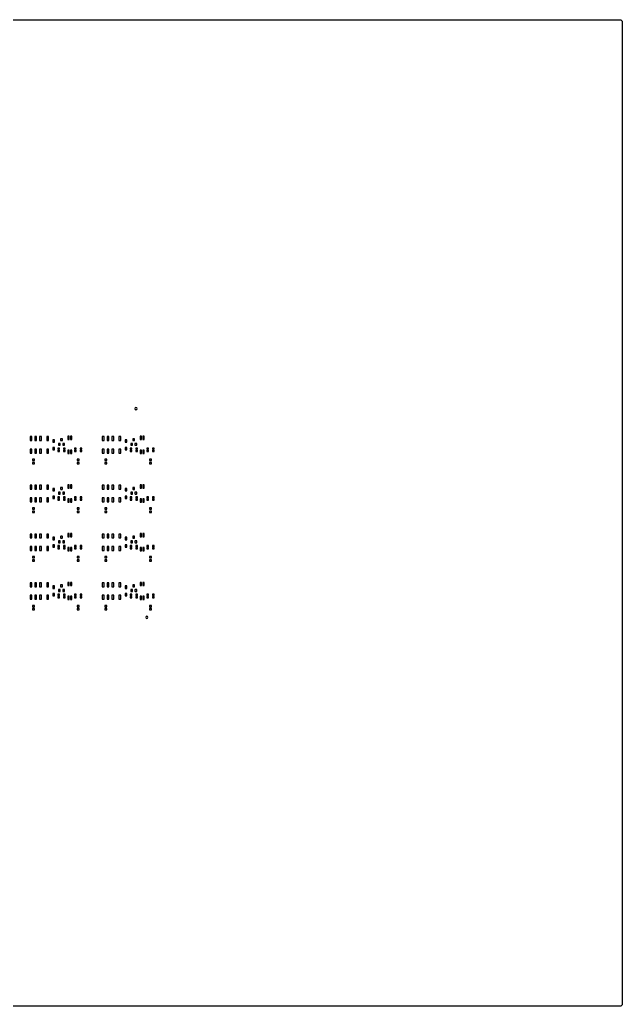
# Model space of a CAD drawing. Extents: x -275 to 275, y -225 to 225.
# Drawn here: x 0 to 275, y -225 to 225 of the extents above; entities that cross this region are included whole.
import ezdxf

# ---------------------------------------------------------------- set-up
doc = ezdxf.new("R2010")
doc.units = 0
doc.header["$MEASUREMENT"] = 0
doc.layers.get('0').update_dxf_attribs({"linetype": 'CONTINUOUS'})

msp = doc.modelspace()

# ---------------------------------------------------------------- linework, layer by layer
for points in [[(-275.000039, 224, -0.414214), (-274.000039, 225), (-274.000039, 225), (273.999961, 225), (273.999961, 225, -0.414214), (274.999941, 224), (274.999941, 224), (274.999941, -224), (274.999941, -224, -0.414214), (273.999961, -225), (273.999961, -225), (-274.000039, -225), (-274.000039, -225, -0.414214), (-275.000039, -224), (-275.000039, -224), (-275.000039, 224)], [(53.525, 47.6, 1), (52.475, 47.6), (52.475, 47.6, 1), (53.525, 47.6)], [(18.499, 31.675, 0.414214), (18.399, 31.775002), (18.399, 31.775002), (17.798999, 31.775002), (17.798999, 31.775002, 0.414224), (17.698999, 31.675), (17.698999, 31.675), (17.698999, 30.975), (17.698999, 30.975, 0.41421), (17.798999, 30.875), (17.798999, 30.875), (18.399, 30.875), (18.399, 30.875, 0.414199), (18.499, 30.975), (18.499, 30.975), (18.499, 31.675)], [(19.448999, 33.795, 0.414214), (19.348999, 33.895), (19.348999, 33.895), (18.749, 33.895), (18.749, 33.895, 0.414214), (18.649, 33.795), (18.649, 33.795), (18.649, 33.094998), (18.649, 33.094998, 0.414214), (18.749, 32.995), (18.749, 32.995), (19.348999, 32.995), (19.348999, 32.995, 0.414214), (19.448999, 33.094998), (19.448999, 33.094998), (19.448999, 33.795)], [(20.399, 31.675, 0.414228), (20.299, 31.775002), (20.299, 31.775002), (19.699, 31.775002), (19.699, 31.775002, 0.414217), (19.599, 31.675), (19.599, 31.675), (19.599, 30.975), (19.599, 30.975, 0.414203), (19.699, 30.875), (19.699, 30.875), (20.299, 30.875), (20.299, 30.875, 0.414214), (20.399, 30.975), (20.399, 30.975), (20.399, 31.675)], [(51.499004, 31.675, 0.414235), (51.398999, 31.775002), (51.398999, 31.775002), (50.798999, 31.775002), (50.798999, 31.775002, 0.414206), (50.698999, 31.675), (50.698999, 31.675), (50.698999, 30.975), (50.698999, 30.975, 0.414192), (50.798999, 30.875), (50.798999, 30.875), (51.398999, 30.875), (51.398999, 30.875, 0.414221), (51.499004, 30.975), (51.499004, 30.975), (51.499004, 31.675)], [(52.448999, 33.795, 0.414228), (52.348999, 33.895), (52.348999, 33.895), (51.748999, 33.895), (51.748999, 33.895, 0.414199), (51.648999, 33.795), (51.648999, 33.795), (51.648999, 33.094998), (51.648999, 33.094998, 0.414199), (51.748999, 32.995), (51.748999, 32.995), (52.348999, 32.995), (52.348999, 32.995, 0.414228), (52.448999, 33.094998), (52.448999, 33.094998), (52.448999, 33.795)], [(53.398999, 31.675, 0.414206), (53.298999, 31.775002), (53.298999, 31.775002), (52.698999, 31.775002), (52.698999, 31.775002, 0.414235), (52.599004, 31.675), (52.599004, 31.675), (52.599004, 30.975), (52.599004, 30.975, 0.414221), (52.698999, 30.875), (52.698999, 30.875), (53.298999, 30.875), (53.298999, 30.875, 0.414192), (53.398999, 30.975), (53.398999, 30.975), (53.398999, 31.675)], [(18.499, 9.45, 0.414203), (18.399, 9.549999), (18.399, 9.549999), (17.798999, 9.549999), (17.798999, 9.549999, 0.414214), (17.698999, 9.45), (17.698999, 9.45), (17.698999, 8.75), (17.698999, 8.75, 0.414219), (17.798999, 8.65), (17.798999, 8.65), (18.399, 8.65), (18.399, 8.65, 0.414208), (18.499, 8.75), (18.499, 8.75), (18.499, 9.45)], [(19.448999, 11.57, 0.41421), (19.348999, 11.67), (19.348999, 11.67), (18.749, 11.67), (18.749, 11.67, 0.41421), (18.649, 11.57), (18.649, 11.57), (18.649, 10.87), (18.649, 10.87, 0.414214), (18.749, 10.77), (18.749, 10.77), (19.348999, 10.77), (19.348999, 10.77, 0.414214), (19.448999, 10.87), (19.448999, 10.87), (19.448999, 11.57)], [(20.399, 9.45, 0.414217), (20.299, 9.549999), (20.299, 9.549999), (19.699, 9.549999), (19.699, 9.549999, 0.414206), (19.599, 9.45), (19.599, 9.45), (19.599, 8.75), (19.599, 8.75, 0.414212), (19.699, 8.65), (19.699, 8.65), (20.299, 8.65), (20.299, 8.65, 0.414223), (20.399, 8.75), (20.399, 8.75), (20.399, 9.45)], [(51.499004, 9.45, 0.414224), (51.398999, 9.549999), (51.398999, 9.549999), (50.798999, 9.549999), (50.798999, 9.549999, 0.414196), (50.698999, 9.45), (50.698999, 9.45), (50.698999, 8.75), (50.698999, 8.75, 0.414201), (50.798999, 8.65), (50.798999, 8.65), (51.398999, 8.65), (51.398999, 8.65, 0.41423), (51.499004, 8.75), (51.499004, 8.75), (51.499004, 9.45)], [(52.448999, 11.57, 0.414224), (52.348999, 11.67), (52.348999, 11.67), (51.748999, 11.67), (51.748999, 11.67, 0.414196), (51.648999, 11.57), (51.648999, 11.57), (51.648999, 10.87), (51.648999, 10.87, 0.414199), (51.748999, 10.77), (51.748999, 10.77), (52.348999, 10.77), (52.348999, 10.77, 0.414228), (52.448999, 10.87), (52.448999, 10.87), (52.448999, 11.57)], [(53.398999, 9.45, 0.414196), (53.298999, 9.549999), (53.298999, 9.549999), (52.698999, 9.549999), (52.698999, 9.549999, 0.414224), (52.599004, 9.45), (52.599004, 9.45), (52.599004, 8.75), (52.599004, 8.75, 0.41423), (52.698999, 8.65), (52.698999, 8.65), (53.298999, 8.65), (53.298999, 8.65, 0.414201), (53.398999, 8.75), (53.398999, 8.75), (53.398999, 9.45)], [(18.499, -12.775, 0.414203), (18.399, -12.675), (18.399, -12.675), (17.798999, -12.675), (17.798999, -12.675, 0.414214), (17.698999, -12.775), (17.698999, -12.775), (17.698999, -13.475), (17.698999, -13.475, 0.414221), (17.798999, -13.575), (17.798999, -13.575), (18.399, -13.575), (18.399, -13.575, 0.41421), (18.499, -13.475), (18.499, -13.475), (18.499, -12.775)], [(19.448999, -10.655, 0.41421), (19.348999, -10.555), (19.348999, -10.555), (18.749, -10.555), (18.749, -10.555, 0.41421), (18.649, -10.655), (18.649, -10.655), (18.649, -11.355), (18.649, -11.355, 0.414214), (18.749, -11.455), (18.749, -11.455), (19.348999, -11.455), (19.348999, -11.455, 0.414214), (19.448999, -11.355), (19.448999, -11.355), (19.448999, -10.655)], [(20.399, -12.775, 0.414217), (20.299, -12.675), (20.299, -12.675), (19.699, -12.675), (19.699, -12.675, 0.414206), (19.599, -12.775), (19.599, -12.775), (19.599, -13.475), (19.599, -13.475, 0.414214), (19.699, -13.575), (19.699, -13.575), (20.299, -13.575), (20.299, -13.575, 0.414224), (20.399, -13.475), (20.399, -13.475), (20.399, -12.775)], [(51.499004, -12.775, 0.414224), (51.398999, -12.675), (51.398999, -12.675), (50.798999, -12.675), (50.798999, -12.675, 0.414196), (50.698999, -12.775), (50.698999, -12.775), (50.698999, -13.475), (50.698999, -13.475, 0.414203), (50.798999, -13.575), (50.798999, -13.575), (51.398999, -13.575), (51.398999, -13.575, 0.414231), (51.499004, -13.475), (51.499004, -13.475), (51.499004, -12.775)], [(52.448999, -10.655, 0.414224), (52.348999, -10.555), (52.348999, -10.555), (51.748999, -10.555), (51.748999, -10.555, 0.414196), (51.648999, -10.655), (51.648999, -10.655), (51.648999, -11.355), (51.648999, -11.355, 0.414199), (51.748999, -11.455), (51.748999, -11.455), (52.348999, -11.455), (52.348999, -11.455, 0.414228), (52.448999, -11.355), (52.448999, -11.355), (52.448999, -10.655)], [(53.398999, -12.775, 0.414196), (53.298999, -12.675), (53.298999, -12.675), (52.698999, -12.675), (52.698999, -12.675, 0.414224), (52.599004, -12.775), (52.599004, -12.775), (52.599004, -13.475), (52.599004, -13.475, 0.414231), (52.698999, -13.575), (52.698999, -13.575), (53.298999, -13.575), (53.298999, -13.575, 0.414203), (53.398999, -13.475), (53.398999, -13.475), (53.398999, -12.775)], [(18.499, -35, 0.414206), (18.399, -34.899998), (18.399, -34.899998), (17.798999, -34.899998), (17.798999, -34.899998, 0.414217), (17.698999, -35), (17.698999, -35), (17.698999, -35.7), (17.698999, -35.7, 0.414217), (17.798999, -35.8), (17.798999, -35.8), (18.399, -35.8), (18.399, -35.8, 0.414206), (18.499, -35.7), (18.499, -35.7), (18.499, -35)], [(19.448999, -32.88, 0.414214), (19.348999, -32.78), (19.348999, -32.78), (18.749, -32.78), (18.749, -32.78, 0.414214), (18.649, -32.88), (18.649, -32.88), (18.649, -33.580002), (18.649, -33.580002, 0.414214), (18.749, -33.68), (18.749, -33.68), (19.348999, -33.68), (19.348999, -33.68, 0.414214), (19.448999, -33.580002), (19.448999, -33.580002), (19.448999, -32.88)], [(20.399, -35, 0.414221), (20.299, -34.899998), (20.299, -34.899998), (19.699, -34.899998), (19.699, -34.899998, 0.41421), (19.599, -35), (19.599, -35), (19.599, -35.7), (19.599, -35.7, 0.41421), (19.699, -35.8), (19.699, -35.8), (20.299, -35.8), (20.299, -35.8, 0.414221), (20.399, -35.7), (20.399, -35.7), (20.399, -35)], [(51.499004, -35, 0.414228), (51.398999, -34.899998), (51.398999, -34.899998), (50.798999, -34.899998), (50.798999, -34.899998, 0.414199), (50.698999, -35), (50.698999, -35), (50.698999, -35.7), (50.698999, -35.7, 0.414199), (50.798999, -35.8), (50.798999, -35.8), (51.398999, -35.8), (51.398999, -35.8, 0.414228), (51.499004, -35.7), (51.499004, -35.7), (51.499004, -35)], [(52.448999, -32.88, 0.414228), (52.348999, -32.78), (52.348999, -32.78), (51.748999, -32.78), (51.748999, -32.78, 0.414199), (51.648999, -32.88), (51.648999, -32.88), (51.648999, -33.580002), (51.648999, -33.580002, 0.414199), (51.748999, -33.68), (51.748999, -33.68), (52.348999, -33.68), (52.348999, -33.68, 0.414228), (52.448999, -33.580002), (52.448999, -33.580002), (52.448999, -32.88)], [(53.398999, -35, 0.414199), (53.298999, -34.899998), (53.298999, -34.899998), (52.698999, -34.899998), (52.698999, -34.899998, 0.414228), (52.599004, -35), (52.599004, -35), (52.599004, -35.7), (52.599004, -35.7, 0.414228), (52.698999, -35.8), (52.698999, -35.8), (53.298999, -35.8), (53.298999, -35.8, 0.414199), (53.398999, -35.7), (53.398999, -35.7), (53.398999, -35)], [(58.525, -47.6, 1), (57.475, -47.6), (57.475, -47.6, 1), (58.525, -47.6)]]:
    msp.add_lwpolyline(points, format="xyb")
for points in [[(5.489, 34.865), (4.689, 34.865), (4.689, 34.865), (4.689, 33.064998), (4.689, 33.064998), (5.489, 33.064998), (5.489, 33.064998), (5.489, 34.865)], [(7.689, 34.865), (6.889, 34.865), (6.889, 34.865), (6.889, 33.064998), (6.889, 33.064998), (7.689, 33.064998), (7.689, 33.064998), (7.689, 34.865)], [(9.889, 34.865), (9.089, 34.865), (9.089, 34.865), (9.089, 33.064998), (9.089, 33.064998), (9.889, 33.064998), (9.889, 33.064998), (9.889, 34.865)], [(13.089, 34.865), (12.289, 34.865), (12.289, 34.865), (12.289, 33.064998), (12.289, 33.064998), (13.089, 33.064998), (13.089, 33.064998), (13.089, 34.865)], [(15.872, 33.401001), (15.146, 33.401001), (15.146, 33.401001), (15.146, 32.278999), (15.146, 32.278999), (15.872, 32.278999), (15.872, 32.278999), (15.872, 33.401001)], [(22.523999, 35.039998), (21.923999, 35.039998), (21.923999, 35.039998), (21.923999, 33.54), (21.923999, 33.54), (22.523999, 33.54), (22.523999, 33.54), (22.523999, 35.039998)], [(23.793999, 35.039998), (23.193999, 35.039998), (23.193999, 35.039998), (23.193999, 33.54), (23.193999, 33.54), (23.793999, 33.54), (23.793999, 33.54), (23.793999, 35.039998)], [(38.488999, 34.865), (37.689001, 34.865), (37.689001, 34.865), (37.689001, 33.064998), (37.689001, 33.064998), (38.488999, 33.064998), (38.488999, 33.064998), (38.488999, 34.865)], [(40.688999, 34.865), (39.889001, 34.865), (39.889001, 34.865), (39.889001, 33.064998), (39.889001, 33.064998), (40.688999, 33.064998), (40.688999, 33.064998), (40.688999, 34.865)], [(42.888999, 34.865), (42.088999, 34.865), (42.088999, 34.865), (42.088999, 33.064998), (42.088999, 33.064998), (42.888999, 33.064998), (42.888999, 33.064998), (42.888999, 34.865)], [(46.088999, 34.865), (45.288999, 34.865), (45.288999, 34.865), (45.288999, 33.064998), (45.288999, 33.064998), (46.088999, 33.064998), (46.088999, 33.064998), (46.088999, 34.865)], [(48.872002, 33.401001), (48.145996, 33.401001), (48.145996, 33.401001), (48.145996, 32.278999), (48.145996, 32.278999), (48.872002, 32.278999), (48.872002, 32.278999), (48.872002, 33.401001)], [(55.523999, 35.039998), (54.923999, 35.039998), (54.923999, 35.039998), (54.923999, 33.54), (54.923999, 33.54), (55.523999, 33.54), (55.523999, 33.54), (55.523999, 35.039998)], [(56.793999, 35.039998), (56.193999, 35.039998), (56.193999, 35.039998), (56.193999, 33.54), (56.193999, 33.54), (56.793999, 33.54), (56.793999, 33.54), (56.793999, 35.039998)], [(5.489, 29.165), (4.689, 29.165), (4.689, 29.165), (4.689, 27.365), (4.689, 27.365), (5.489, 27.365), (5.489, 27.365), (5.489, 29.165)], [(7.689, 29.165), (6.889, 29.165), (6.889, 29.165), (6.889, 27.365), (6.889, 27.365), (7.689, 27.365), (7.689, 27.365), (7.689, 29.165)], [(9.889, 29.165), (9.089, 29.165), (9.089, 29.165), (9.089, 27.365), (9.089, 27.365), (9.889, 27.365), (9.889, 27.365), (9.889, 29.165)], [(13.089, 29.165), (12.289, 29.165), (12.289, 29.165), (12.289, 27.365), (12.289, 27.365), (13.089, 27.365), (13.089, 27.365), (13.089, 29.165)], [(15.872, 29.951001), (15.146, 29.951001), (15.146, 29.951001), (15.146, 28.828999), (15.146, 28.828999), (15.872, 28.828999), (15.872, 28.828999), (15.872, 29.951001)], [(18.129, 29.645), (17.429, 29.645), (17.429, 29.645), (17.429, 29.045), (17.429, 29.045), (18.129, 29.045), (18.129, 29.045), (18.129, 29.645)], [(18.129, 28.645), (17.429, 28.645), (17.429, 28.645), (17.429, 28.045), (17.429, 28.045), (18.129, 28.045), (18.129, 28.045), (18.129, 28.645)], [(20.668999, 29.645), (19.968999, 29.645), (19.968999, 29.645), (19.968999, 29.045), (19.968999, 29.045), (20.668999, 29.045), (20.668999, 29.045), (20.668999, 29.645)], [(20.668999, 28.645), (19.968999, 28.645), (19.968999, 28.645), (19.968999, 28.045), (19.968999, 28.045), (20.668999, 28.045), (20.668999, 28.045), (20.668999, 28.645)], [(22.523999, 28.69), (21.923999, 28.69), (21.923999, 28.69), (21.923999, 27.19), (21.923999, 27.19), (22.523999, 27.19), (22.523999, 27.19), (22.523999, 28.69)], [(23.793999, 28.69), (23.193999, 28.69), (23.193999, 28.69), (23.193999, 27.19), (23.193999, 27.19), (23.793999, 27.19), (23.793999, 27.19), (23.793999, 28.69)], [(25.748999, 29.645), (25.048999, 29.645), (25.048999, 29.645), (25.048999, 29.045), (25.048999, 29.045), (25.748999, 29.045), (25.748999, 29.045), (25.748999, 29.645)], [(25.748999, 28.645), (25.048999, 28.645), (25.048999, 28.645), (25.048999, 28.045), (25.048999, 28.045), (25.748999, 28.045), (25.748999, 28.045), (25.748999, 28.645)], [(28.288999, 29.645), (27.589001, 29.645), (27.589001, 29.645), (27.589001, 29.045), (27.589001, 29.045), (28.288999, 29.045), (28.288999, 29.045), (28.288999, 29.645)], [(28.288999, 28.645), (27.589001, 28.645), (27.589001, 28.645), (27.589001, 28.045), (27.589001, 28.045), (28.288999, 28.045), (28.288999, 28.045), (28.288999, 28.645)], [(38.488999, 29.165), (37.689001, 29.165), (37.689001, 29.165), (37.689001, 27.365), (37.689001, 27.365), (38.488999, 27.365), (38.488999, 27.365), (38.488999, 29.165)], [(40.688999, 29.165), (39.889001, 29.165), (39.889001, 29.165), (39.889001, 27.365), (39.889001, 27.365), (40.688999, 27.365), (40.688999, 27.365), (40.688999, 29.165)], [(42.888999, 29.165), (42.088999, 29.165), (42.088999, 29.165), (42.088999, 27.365), (42.088999, 27.365), (42.888999, 27.365), (42.888999, 27.365), (42.888999, 29.165)], [(46.088999, 29.165), (45.288999, 29.165), (45.288999, 29.165), (45.288999, 27.365), (45.288999, 27.365), (46.088999, 27.365), (46.088999, 27.365), (46.088999, 29.165)], [(48.872002, 29.951001), (48.145996, 29.951001), (48.145996, 29.951001), (48.145996, 28.828999), (48.145996, 28.828999), (48.872002, 28.828999), (48.872002, 28.828999), (48.872002, 29.951001)], [(51.128999, 29.645), (50.428999, 29.645), (50.428999, 29.645), (50.428999, 29.045), (50.428999, 29.045), (51.128999, 29.045), (51.128999, 29.045), (51.128999, 29.645)], [(51.128999, 28.645), (50.428999, 28.645), (50.428999, 28.645), (50.428999, 28.045), (50.428999, 28.045), (51.128999, 28.045), (51.128999, 28.045), (51.128999, 28.645)], [(53.668999, 29.645), (52.968999, 29.645), (52.968999, 29.645), (52.968999, 29.045), (52.968999, 29.045), (53.668999, 29.045), (53.668999, 29.045), (53.668999, 29.645)], [(53.668999, 28.645), (52.968999, 28.645), (52.968999, 28.645), (52.968999, 28.045), (52.968999, 28.045), (53.668999, 28.045), (53.668999, 28.045), (53.668999, 28.645)], [(55.523999, 28.69), (54.923999, 28.69), (54.923999, 28.69), (54.923999, 27.19), (54.923999, 27.19), (55.523999, 27.19), (55.523999, 27.19), (55.523999, 28.69)], [(56.793999, 28.69), (56.193999, 28.69), (56.193999, 28.69), (56.193999, 27.19), (56.193999, 27.19), (56.793999, 27.19), (56.793999, 27.19), (56.793999, 28.69)], [(58.749004, 29.645), (58.048999, 29.645), (58.048999, 29.645), (58.048999, 29.045), (58.048999, 29.045), (58.749004, 29.045), (58.749004, 29.045), (58.749004, 29.645)], [(58.749004, 28.645), (58.048999, 28.645), (58.048999, 28.645), (58.048999, 28.045), (58.048999, 28.045), (58.749004, 28.045), (58.749004, 28.045), (58.749004, 28.645)], [(61.288999, 29.645), (60.588999, 29.645), (60.588999, 29.645), (60.588999, 29.045), (60.588999, 29.045), (61.288999, 29.045), (61.288999, 29.045), (61.288999, 29.645)], [(61.288999, 28.645), (60.588999, 28.645), (60.588999, 28.645), (60.588999, 28.045), (60.588999, 28.045), (61.288999, 28.045), (61.288999, 28.045), (61.288999, 28.645)], [(6.805, 24.551001), (5.893, 24.551001), (5.893, 24.551001), (5.893, 23.939001), (5.893, 23.939001), (6.805, 23.939001), (6.805, 23.939001), (6.805, 24.551001)], [(6.805, 23.050999), (5.893, 23.050999), (5.893, 23.050999), (5.893, 22.438999), (5.893, 22.438999), (6.805, 22.438999), (6.805, 22.438999), (6.805, 23.050999)], [(27.125, 24.551001), (26.213, 24.551001), (26.213, 24.551001), (26.213, 23.939001), (26.213, 23.939001), (27.125, 23.939001), (27.125, 23.939001), (27.125, 24.551001)], [(27.125, 23.050999), (26.213, 23.050999), (26.213, 23.050999), (26.213, 22.438999), (26.213, 22.438999), (27.125, 22.438999), (27.125, 22.438999), (27.125, 23.050999)], [(39.805, 24.551001), (38.893, 24.551001), (38.893, 24.551001), (38.893, 23.939001), (38.893, 23.939001), (39.805, 23.939001), (39.805, 23.939001), (39.805, 24.551001)], [(39.805, 23.050999), (38.893, 23.050999), (38.893, 23.050999), (38.893, 22.438999), (38.893, 22.438999), (39.805, 22.438999), (39.805, 22.438999), (39.805, 23.050999)], [(60.125, 24.551001), (59.213003, 24.551001), (59.213003, 24.551001), (59.213003, 23.939001), (59.213003, 23.939001), (60.125, 23.939001), (60.125, 23.939001), (60.125, 24.551001)], [(60.125, 23.050999), (59.213003, 23.050999), (59.213003, 23.050999), (59.213003, 22.438999), (59.213003, 22.438999), (60.125, 22.438999), (60.125, 22.438999), (60.125, 23.050999)], [(5.489, 12.64), (4.689, 12.64), (4.689, 12.64), (4.689, 10.84), (4.689, 10.84), (5.489, 10.84), (5.489, 10.84), (5.489, 12.64)], [(7.689, 12.64), (6.889, 12.64), (6.889, 12.64), (6.889, 10.84), (6.889, 10.84), (7.689, 10.84), (7.689, 10.84), (7.689, 12.64)], [(9.889, 12.64), (9.089, 12.64), (9.089, 12.64), (9.089, 10.84), (9.089, 10.84), (9.889, 10.84), (9.889, 10.84), (9.889, 12.64)], [(13.089, 12.64), (12.289, 12.64), (12.289, 12.64), (12.289, 10.84), (12.289, 10.84), (13.089, 10.84), (13.089, 10.84), (13.089, 12.64)], [(15.872, 11.176), (15.146, 11.176), (15.146, 11.176), (15.146, 10.054), (15.146, 10.054), (15.872, 10.054), (15.872, 10.054), (15.872, 11.176)], [(22.523999, 12.815), (21.923999, 12.815), (21.923999, 12.815), (21.923999, 11.315), (21.923999, 11.315), (22.523999, 11.315), (22.523999, 11.315), (22.523999, 12.815)], [(23.793999, 12.815), (23.193999, 12.815), (23.193999, 12.815), (23.193999, 11.315), (23.193999, 11.315), (23.793999, 11.315), (23.793999, 11.315), (23.793999, 12.815)], [(38.488999, 12.64), (37.689001, 12.64), (37.689001, 12.64), (37.689001, 10.84), (37.689001, 10.84), (38.488999, 10.84), (38.488999, 10.84), (38.488999, 12.64)], [(40.688999, 12.64), (39.889001, 12.64), (39.889001, 12.64), (39.889001, 10.84), (39.889001, 10.84), (40.688999, 10.84), (40.688999, 10.84), (40.688999, 12.64)], [(42.888999, 12.64), (42.088999, 12.64), (42.088999, 12.64), (42.088999, 10.84), (42.088999, 10.84), (42.888999, 10.84), (42.888999, 10.84), (42.888999, 12.64)], [(46.088999, 12.64), (45.288999, 12.64), (45.288999, 12.64), (45.288999, 10.84), (45.288999, 10.84), (46.088999, 10.84), (46.088999, 10.84), (46.088999, 12.64)], [(48.872002, 11.176), (48.145996, 11.176), (48.145996, 11.176), (48.145996, 10.054), (48.145996, 10.054), (48.872002, 10.054), (48.872002, 10.054), (48.872002, 11.176)], [(55.523999, 12.815), (54.923999, 12.815), (54.923999, 12.815), (54.923999, 11.315), (54.923999, 11.315), (55.523999, 11.315), (55.523999, 11.315), (55.523999, 12.815)], [(56.793999, 12.815), (56.193999, 12.815), (56.193999, 12.815), (56.193999, 11.315), (56.193999, 11.315), (56.793999, 11.315), (56.793999, 11.315), (56.793999, 12.815)], [(5.489, 6.94), (4.689, 6.94), (4.689, 6.94), (4.689, 5.14), (4.689, 5.14), (5.489, 5.14), (5.489, 5.14), (5.489, 6.94)], [(7.689, 6.94), (6.889, 6.94), (6.889, 6.94), (6.889, 5.14), (6.889, 5.14), (7.689, 5.14), (7.689, 5.14), (7.689, 6.94)], [(9.889, 6.94), (9.089, 6.94), (9.089, 6.94), (9.089, 5.14), (9.089, 5.14), (9.889, 5.14), (9.889, 5.14), (9.889, 6.94)], [(13.089, 6.94), (12.289, 6.94), (12.289, 6.94), (12.289, 5.14), (12.289, 5.14), (13.089, 5.14), (13.089, 5.14), (13.089, 6.94)], [(15.872, 7.726), (15.146, 7.726), (15.146, 7.726), (15.146, 6.604), (15.146, 6.604), (15.872, 6.604), (15.872, 6.604), (15.872, 7.726)], [(18.129, 7.42), (17.429, 7.42), (17.429, 7.42), (17.429, 6.82), (17.429, 6.82), (18.129, 6.82), (18.129, 6.82), (18.129, 7.42)], [(18.129, 6.42), (17.429, 6.42), (17.429, 6.42), (17.429, 5.82), (17.429, 5.82), (18.129, 5.82), (18.129, 5.82), (18.129, 6.42)], [(20.668999, 7.42), (19.968999, 7.42), (19.968999, 7.42), (19.968999, 6.82), (19.968999, 6.82), (20.668999, 6.82), (20.668999, 6.82), (20.668999, 7.42)], [(20.668999, 6.42), (19.968999, 6.42), (19.968999, 6.42), (19.968999, 5.82), (19.968999, 5.82), (20.668999, 5.82), (20.668999, 5.82), (20.668999, 6.42)], [(22.523999, 6.465), (21.923999, 6.465), (21.923999, 6.465), (21.923999, 4.965), (21.923999, 4.965), (22.523999, 4.965), (22.523999, 4.965), (22.523999, 6.465)], [(23.793999, 6.465), (23.193999, 6.465), (23.193999, 6.465), (23.193999, 4.965), (23.193999, 4.965), (23.793999, 4.965), (23.793999, 4.965), (23.793999, 6.465)], [(25.748999, 7.42), (25.048999, 7.42), (25.048999, 7.42), (25.048999, 6.82), (25.048999, 6.82), (25.748999, 6.82), (25.748999, 6.82), (25.748999, 7.42)], [(25.748999, 6.42), (25.048999, 6.42), (25.048999, 6.42), (25.048999, 5.82), (25.048999, 5.82), (25.748999, 5.82), (25.748999, 5.82), (25.748999, 6.42)], [(28.288999, 7.42), (27.589001, 7.42), (27.589001, 7.42), (27.589001, 6.82), (27.589001, 6.82), (28.288999, 6.82), (28.288999, 6.82), (28.288999, 7.42)], [(28.288999, 6.42), (27.589001, 6.42), (27.589001, 6.42), (27.589001, 5.82), (27.589001, 5.82), (28.288999, 5.82), (28.288999, 5.82), (28.288999, 6.42)], [(38.488999, 6.94), (37.689001, 6.94), (37.689001, 6.94), (37.689001, 5.14), (37.689001, 5.14), (38.488999, 5.14), (38.488999, 5.14), (38.488999, 6.94)], [(40.688999, 6.94), (39.889001, 6.94), (39.889001, 6.94), (39.889001, 5.14), (39.889001, 5.14), (40.688999, 5.14), (40.688999, 5.14), (40.688999, 6.94)], [(42.888999, 6.94), (42.088999, 6.94), (42.088999, 6.94), (42.088999, 5.14), (42.088999, 5.14), (42.888999, 5.14), (42.888999, 5.14), (42.888999, 6.94)], [(46.088999, 6.94), (45.288999, 6.94), (45.288999, 6.94), (45.288999, 5.14), (45.288999, 5.14), (46.088999, 5.14), (46.088999, 5.14), (46.088999, 6.94)], [(48.872002, 7.726), (48.145996, 7.726), (48.145996, 7.726), (48.145996, 6.604), (48.145996, 6.604), (48.872002, 6.604), (48.872002, 6.604), (48.872002, 7.726)], [(51.128999, 7.42), (50.428999, 7.42), (50.428999, 7.42), (50.428999, 6.82), (50.428999, 6.82), (51.128999, 6.82), (51.128999, 6.82), (51.128999, 7.42)], [(51.128999, 6.42), (50.428999, 6.42), (50.428999, 6.42), (50.428999, 5.82), (50.428999, 5.82), (51.128999, 5.82), (51.128999, 5.82), (51.128999, 6.42)], [(53.668999, 7.42), (52.968999, 7.42), (52.968999, 7.42), (52.968999, 6.82), (52.968999, 6.82), (53.668999, 6.82), (53.668999, 6.82), (53.668999, 7.42)], [(53.668999, 6.42), (52.968999, 6.42), (52.968999, 6.42), (52.968999, 5.82), (52.968999, 5.82), (53.668999, 5.82), (53.668999, 5.82), (53.668999, 6.42)], [(55.523999, 6.465), (54.923999, 6.465), (54.923999, 6.465), (54.923999, 4.965), (54.923999, 4.965), (55.523999, 4.965), (55.523999, 4.965), (55.523999, 6.465)], [(56.793999, 6.465), (56.193999, 6.465), (56.193999, 6.465), (56.193999, 4.965), (56.193999, 4.965), (56.793999, 4.965), (56.793999, 4.965), (56.793999, 6.465)], [(58.749004, 7.42), (58.048999, 7.42), (58.048999, 7.42), (58.048999, 6.82), (58.048999, 6.82), (58.749004, 6.82), (58.749004, 6.82), (58.749004, 7.42)], [(58.749004, 6.42), (58.048999, 6.42), (58.048999, 6.42), (58.048999, 5.82), (58.048999, 5.82), (58.749004, 5.82), (58.749004, 5.82), (58.749004, 6.42)], [(61.288999, 7.42), (60.588999, 7.42), (60.588999, 7.42), (60.588999, 6.82), (60.588999, 6.82), (61.288999, 6.82), (61.288999, 6.82), (61.288999, 7.42)], [(61.288999, 6.42), (60.588999, 6.42), (60.588999, 6.42), (60.588999, 5.82), (60.588999, 5.82), (61.288999, 5.82), (61.288999, 5.82), (61.288999, 6.42)], [(6.805, 2.326), (5.893, 2.326), (5.893, 2.326), (5.893, 1.714), (5.893, 1.714), (6.805, 1.714), (6.805, 1.714), (6.805, 2.326)], [(6.805, 0.826), (5.893, 0.826), (5.893, 0.826), (5.893, 0.214), (5.893, 0.214), (6.805, 0.214), (6.805, 0.214), (6.805, 0.826)], [(27.125, 2.326), (26.213, 2.326), (26.213, 2.326), (26.213, 1.714), (26.213, 1.714), (27.125, 1.714), (27.125, 1.714), (27.125, 2.326)], [(27.125, 0.826), (26.213, 0.826), (26.213, 0.826), (26.213, 0.214), (26.213, 0.214), (27.125, 0.214), (27.125, 0.214), (27.125, 0.826)], [(39.805, 2.326), (38.893, 2.326), (38.893, 2.326), (38.893, 1.714), (38.893, 1.714), (39.805, 1.714), (39.805, 1.714), (39.805, 2.326)], [(39.805, 0.826), (38.893, 0.826), (38.893, 0.826), (38.893, 0.214), (38.893, 0.214), (39.805, 0.214), (39.805, 0.214), (39.805, 0.826)], [(60.125, 2.326), (59.213003, 2.326), (59.213003, 2.326), (59.213003, 1.714), (59.213003, 1.714), (60.125, 1.714), (60.125, 1.714), (60.125, 2.326)], [(60.125, 0.826), (59.213003, 0.826), (59.213003, 0.826), (59.213003, 0.214), (59.213003, 0.214), (60.125, 0.214), (60.125, 0.214), (60.125, 0.826)], [(5.489, -9.584999), (4.689, -9.584999), (4.689, -9.584999), (4.689, -11.385), (4.689, -11.385), (5.489, -11.385), (5.489, -11.385), (5.489, -9.584999)], [(7.689, -9.584999), (6.889, -9.584999), (6.889, -9.584999), (6.889, -11.385), (6.889, -11.385), (7.689, -11.385), (7.689, -11.385), (7.689, -9.584999)], [(9.889, -9.584999), (9.089, -9.584999), (9.089, -9.584999), (9.089, -11.385), (9.089, -11.385), (9.889, -11.385), (9.889, -11.385), (9.889, -9.584999)], [(13.089, -9.584999), (12.289, -9.584999), (12.289, -9.584999), (12.289, -11.385), (12.289, -11.385), (13.089, -11.385), (13.089, -11.385), (13.089, -9.584999)], [(15.872, -11.048999), (15.146, -11.048999), (15.146, -11.048999), (15.146, -12.171), (15.146, -12.171), (15.872, -12.171), (15.872, -12.171), (15.872, -11.048999)], [(22.523999, -9.410001), (21.923999, -9.410001), (21.923999, -9.410001), (21.923999, -10.91), (21.923999, -10.91), (22.523999, -10.91), (22.523999, -10.91), (22.523999, -9.410001)], [(23.793999, -9.410001), (23.193999, -9.410001), (23.193999, -9.410001), (23.193999, -10.91), (23.193999, -10.91), (23.793999, -10.91), (23.793999, -10.91), (23.793999, -9.410001)], [(38.488999, -9.584999), (37.689001, -9.584999), (37.689001, -9.584999), (37.689001, -11.385), (37.689001, -11.385), (38.488999, -11.385), (38.488999, -11.385), (38.488999, -9.584999)], [(40.688999, -9.584999), (39.889001, -9.584999), (39.889001, -9.584999), (39.889001, -11.385), (39.889001, -11.385), (40.688999, -11.385), (40.688999, -11.385), (40.688999, -9.584999)], [(42.888999, -9.584999), (42.088999, -9.584999), (42.088999, -9.584999), (42.088999, -11.385), (42.088999, -11.385), (42.888999, -11.385), (42.888999, -11.385), (42.888999, -9.584999)], [(46.088999, -9.584999), (45.288999, -9.584999), (45.288999, -9.584999), (45.288999, -11.385), (45.288999, -11.385), (46.088999, -11.385), (46.088999, -11.385), (46.088999, -9.584999)], [(48.872002, -11.048999), (48.145996, -11.048999), (48.145996, -11.048999), (48.145996, -12.171), (48.145996, -12.171), (48.872002, -12.171), (48.872002, -12.171), (48.872002, -11.048999)], [(55.523999, -9.410001), (54.923999, -9.410001), (54.923999, -9.410001), (54.923999, -10.91), (54.923999, -10.91), (55.523999, -10.91), (55.523999, -10.91), (55.523999, -9.410001)], [(56.793999, -9.410001), (56.193999, -9.410001), (56.193999, -9.410001), (56.193999, -10.91), (56.193999, -10.91), (56.793999, -10.91), (56.793999, -10.91), (56.793999, -9.410001)], [(5.489, -15.285), (4.689, -15.285), (4.689, -15.285), (4.689, -17.085001), (4.689, -17.085001), (5.489, -17.085001), (5.489, -17.085001), (5.489, -15.285)], [(7.689, -15.285), (6.889, -15.285), (6.889, -15.285), (6.889, -17.085001), (6.889, -17.085001), (7.689, -17.085001), (7.689, -17.085001), (7.689, -15.285)], [(9.889, -15.285), (9.089, -15.285), (9.089, -15.285), (9.089, -17.085001), (9.089, -17.085001), (9.889, -17.085001), (9.889, -17.085001), (9.889, -15.285)], [(13.089, -15.285), (12.289, -15.285), (12.289, -15.285), (12.289, -17.085001), (12.289, -17.085001), (13.089, -17.085001), (13.089, -17.085001), (13.089, -15.285)], [(15.872, -14.499), (15.146, -14.499), (15.146, -14.499), (15.146, -15.621), (15.146, -15.621), (15.872, -15.621), (15.872, -15.621), (15.872, -14.499)], [(18.129, -14.805), (17.429, -14.805), (17.429, -14.805), (17.429, -15.405), (17.429, -15.405), (18.129, -15.405), (18.129, -15.405), (18.129, -14.805)], [(18.129, -15.805), (17.429, -15.805), (17.429, -15.805), (17.429, -16.405), (17.429, -16.405), (18.129, -16.405), (18.129, -16.405), (18.129, -15.805)], [(20.668999, -14.805), (19.968999, -14.805), (19.968999, -14.805), (19.968999, -15.405), (19.968999, -15.405), (20.668999, -15.405), (20.668999, -15.405), (20.668999, -14.805)], [(20.668999, -15.805), (19.968999, -15.805), (19.968999, -15.805), (19.968999, -16.405), (19.968999, -16.405), (20.668999, -16.405), (20.668999, -16.405), (20.668999, -15.805)], [(22.523999, -15.760001), (21.923999, -15.760001), (21.923999, -15.760001), (21.923999, -17.26), (21.923999, -17.26), (22.523999, -17.26), (22.523999, -17.26), (22.523999, -15.760001)], [(23.793999, -15.760001), (23.193999, -15.760001), (23.193999, -15.760001), (23.193999, -17.26), (23.193999, -17.26), (23.793999, -17.26), (23.793999, -17.26), (23.793999, -15.760001)], [(25.748999, -14.805), (25.048999, -14.805), (25.048999, -14.805), (25.048999, -15.405), (25.048999, -15.405), (25.748999, -15.405), (25.748999, -15.405), (25.748999, -14.805)], [(25.748999, -15.805), (25.048999, -15.805), (25.048999, -15.805), (25.048999, -16.405), (25.048999, -16.405), (25.748999, -16.405), (25.748999, -16.405), (25.748999, -15.805)], [(28.288999, -14.805), (27.589001, -14.805), (27.589001, -14.805), (27.589001, -15.405), (27.589001, -15.405), (28.288999, -15.405), (28.288999, -15.405), (28.288999, -14.805)], [(28.288999, -15.805), (27.589001, -15.805), (27.589001, -15.805), (27.589001, -16.405), (27.589001, -16.405), (28.288999, -16.405), (28.288999, -16.405), (28.288999, -15.805)], [(38.488999, -15.285), (37.689001, -15.285), (37.689001, -15.285), (37.689001, -17.085001), (37.689001, -17.085001), (38.488999, -17.085001), (38.488999, -17.085001), (38.488999, -15.285)], [(40.688999, -15.285), (39.889001, -15.285), (39.889001, -15.285), (39.889001, -17.085001), (39.889001, -17.085001), (40.688999, -17.085001), (40.688999, -17.085001), (40.688999, -15.285)], [(42.888999, -15.285), (42.088999, -15.285), (42.088999, -15.285), (42.088999, -17.085001), (42.088999, -17.085001), (42.888999, -17.085001), (42.888999, -17.085001), (42.888999, -15.285)], [(46.088999, -15.285), (45.288999, -15.285), (45.288999, -15.285), (45.288999, -17.085001), (45.288999, -17.085001), (46.088999, -17.085001), (46.088999, -17.085001), (46.088999, -15.285)], [(48.872002, -14.499), (48.145996, -14.499), (48.145996, -14.499), (48.145996, -15.621), (48.145996, -15.621), (48.872002, -15.621), (48.872002, -15.621), (48.872002, -14.499)], [(51.128999, -14.805), (50.428999, -14.805), (50.428999, -14.805), (50.428999, -15.405), (50.428999, -15.405), (51.128999, -15.405), (51.128999, -15.405), (51.128999, -14.805)], [(51.128999, -15.805), (50.428999, -15.805), (50.428999, -15.805), (50.428999, -16.405), (50.428999, -16.405), (51.128999, -16.405), (51.128999, -16.405), (51.128999, -15.805)], [(53.668999, -14.805), (52.968999, -14.805), (52.968999, -14.805), (52.968999, -15.405), (52.968999, -15.405), (53.668999, -15.405), (53.668999, -15.405), (53.668999, -14.805)], [(53.668999, -15.805), (52.968999, -15.805), (52.968999, -15.805), (52.968999, -16.405), (52.968999, -16.405), (53.668999, -16.405), (53.668999, -16.405), (53.668999, -15.805)], [(55.523999, -15.760001), (54.923999, -15.760001), (54.923999, -15.760001), (54.923999, -17.26), (54.923999, -17.26), (55.523999, -17.26), (55.523999, -17.26), (55.523999, -15.760001)], [(56.793999, -15.760001), (56.193999, -15.760001), (56.193999, -15.760001), (56.193999, -17.26), (56.193999, -17.26), (56.793999, -17.26), (56.793999, -17.26), (56.793999, -15.760001)], [(58.749004, -14.805), (58.048999, -14.805), (58.048999, -14.805), (58.048999, -15.405), (58.048999, -15.405), (58.749004, -15.405), (58.749004, -15.405), (58.749004, -14.805)], [(58.749004, -15.805), (58.048999, -15.805), (58.048999, -15.805), (58.048999, -16.405), (58.048999, -16.405), (58.749004, -16.405), (58.749004, -16.405), (58.749004, -15.805)], [(61.288999, -14.805), (60.588999, -14.805), (60.588999, -14.805), (60.588999, -15.405), (60.588999, -15.405), (61.288999, -15.405), (61.288999, -15.405), (61.288999, -14.805)], [(61.288999, -15.805), (60.588999, -15.805), (60.588999, -15.805), (60.588999, -16.405), (60.588999, -16.405), (61.288999, -16.405), (61.288999, -16.405), (61.288999, -15.805)], [(6.805, -19.898999), (5.893, -19.898999), (5.893, -19.898999), (5.893, -20.510999), (5.893, -20.510999), (6.805, -20.510999), (6.805, -20.510999), (6.805, -19.898999)], [(6.805, -21.399001), (5.893, -21.399001), (5.893, -21.399001), (5.893, -22.011001), (5.893, -22.011001), (6.805, -22.011001), (6.805, -22.011001), (6.805, -21.399001)], [(27.125, -19.898999), (26.213, -19.898999), (26.213, -19.898999), (26.213, -20.510999), (26.213, -20.510999), (27.125, -20.510999), (27.125, -20.510999), (27.125, -19.898999)], [(27.125, -21.399001), (26.213, -21.399001), (26.213, -21.399001), (26.213, -22.011001), (26.213, -22.011001), (27.125, -22.011001), (27.125, -22.011001), (27.125, -21.399001)], [(39.805, -19.898999), (38.893, -19.898999), (38.893, -19.898999), (38.893, -20.510999), (38.893, -20.510999), (39.805, -20.510999), (39.805, -20.510999), (39.805, -19.898999)], [(39.805, -21.399001), (38.893, -21.399001), (38.893, -21.399001), (38.893, -22.011001), (38.893, -22.011001), (39.805, -22.011001), (39.805, -22.011001), (39.805, -21.399001)], [(60.125, -19.898999), (59.213003, -19.898999), (59.213003, -19.898999), (59.213003, -20.510999), (59.213003, -20.510999), (60.125, -20.510999), (60.125, -20.510999), (60.125, -19.898999)], [(60.125, -21.399001), (59.213003, -21.399001), (59.213003, -21.399001), (59.213003, -22.011001), (59.213003, -22.011001), (60.125, -22.011001), (60.125, -22.011001), (60.125, -21.399001)], [(5.489, -31.81), (4.689, -31.81), (4.689, -31.81), (4.689, -33.61), (4.689, -33.61), (5.489, -33.61), (5.489, -33.61), (5.489, -31.81)], [(7.689, -31.81), (6.889, -31.81), (6.889, -31.81), (6.889, -33.61), (6.889, -33.61), (7.689, -33.61), (7.689, -33.61), (7.689, -31.81)], [(9.889, -31.81), (9.089, -31.81), (9.089, -31.81), (9.089, -33.61), (9.089, -33.61), (9.889, -33.61), (9.889, -33.61), (9.889, -31.81)], [(13.089, -31.81), (12.289, -31.81), (12.289, -31.81), (12.289, -33.61), (12.289, -33.61), (13.089, -33.61), (13.089, -33.61), (13.089, -31.81)], [(15.872, -33.273999), (15.146, -33.273999), (15.146, -33.273999), (15.146, -34.396001), (15.146, -34.396001), (15.872, -34.396001), (15.872, -34.396001), (15.872, -33.273999)], [(22.523999, -31.635002), (21.923999, -31.635002), (21.923999, -31.635002), (21.923999, -33.135), (21.923999, -33.135), (22.523999, -33.135), (22.523999, -33.135), (22.523999, -31.635002)], [(23.793999, -31.635002), (23.193999, -31.635002), (23.193999, -31.635002), (23.193999, -33.135), (23.193999, -33.135), (23.793999, -33.135), (23.793999, -33.135), (23.793999, -31.635002)], [(38.488999, -31.81), (37.689001, -31.81), (37.689001, -31.81), (37.689001, -33.61), (37.689001, -33.61), (38.488999, -33.61), (38.488999, -33.61), (38.488999, -31.81)], [(40.688999, -31.81), (39.889001, -31.81), (39.889001, -31.81), (39.889001, -33.61), (39.889001, -33.61), (40.688999, -33.61), (40.688999, -33.61), (40.688999, -31.81)], [(42.888999, -31.81), (42.088999, -31.81), (42.088999, -31.81), (42.088999, -33.61), (42.088999, -33.61), (42.888999, -33.61), (42.888999, -33.61), (42.888999, -31.81)], [(46.088999, -31.81), (45.288999, -31.81), (45.288999, -31.81), (45.288999, -33.61), (45.288999, -33.61), (46.088999, -33.61), (46.088999, -33.61), (46.088999, -31.81)], [(48.872002, -33.273999), (48.145996, -33.273999), (48.145996, -33.273999), (48.145996, -34.396001), (48.145996, -34.396001), (48.872002, -34.396001), (48.872002, -34.396001), (48.872002, -33.273999)], [(55.523999, -31.635002), (54.923999, -31.635002), (54.923999, -31.635002), (54.923999, -33.135), (54.923999, -33.135), (55.523999, -33.135), (55.523999, -33.135), (55.523999, -31.635002)], [(56.793999, -31.635002), (56.193999, -31.635002), (56.193999, -31.635002), (56.193999, -33.135), (56.193999, -33.135), (56.793999, -33.135), (56.793999, -33.135), (56.793999, -31.635002)], [(5.489, -37.51), (4.689, -37.51), (4.689, -37.51), (4.689, -39.31), (4.689, -39.31), (5.489, -39.31), (5.489, -39.31), (5.489, -37.51)], [(7.689, -37.51), (6.889, -37.51), (6.889, -37.51), (6.889, -39.31), (6.889, -39.31), (7.689, -39.31), (7.689, -39.31), (7.689, -37.51)], [(9.889, -37.51), (9.089, -37.51), (9.089, -37.51), (9.089, -39.31), (9.089, -39.31), (9.889, -39.31), (9.889, -39.31), (9.889, -37.51)], [(13.089, -37.51), (12.289, -37.51), (12.289, -37.51), (12.289, -39.31), (12.289, -39.31), (13.089, -39.31), (13.089, -39.31), (13.089, -37.51)], [(15.872, -36.724001), (15.146, -36.724001), (15.146, -36.724001), (15.146, -37.845999), (15.146, -37.845999), (15.872, -37.845999), (15.872, -37.845999), (15.872, -36.724001)], [(18.129, -37.03), (17.429, -37.03), (17.429, -37.03), (17.429, -37.63), (17.429, -37.63), (18.129, -37.63), (18.129, -37.63), (18.129, -37.03)], [(18.129, -38.029998), (17.429, -38.029998), (17.429, -38.029998), (17.429, -38.630002), (17.429, -38.630002), (18.129, -38.630002), (18.129, -38.630002), (18.129, -38.029998)], [(20.668999, -37.03), (19.968999, -37.03), (19.968999, -37.03), (19.968999, -37.63), (19.968999, -37.63), (20.668999, -37.63), (20.668999, -37.63), (20.668999, -37.03)], [(20.668999, -38.029998), (19.968999, -38.029998), (19.968999, -38.029998), (19.968999, -38.630002), (19.968999, -38.630002), (20.668999, -38.630002), (20.668999, -38.630002), (20.668999, -38.029998)], [(22.523999, -37.985), (21.923999, -37.985), (21.923999, -37.985), (21.923999, -39.485), (21.923999, -39.485), (22.523999, -39.485), (22.523999, -39.485), (22.523999, -37.985)], [(23.793999, -37.985), (23.193999, -37.985), (23.193999, -37.985), (23.193999, -39.485), (23.193999, -39.485), (23.793999, -39.485), (23.793999, -39.485), (23.793999, -37.985)], [(25.748999, -37.03), (25.048999, -37.03), (25.048999, -37.03), (25.048999, -37.63), (25.048999, -37.63), (25.748999, -37.63), (25.748999, -37.63), (25.748999, -37.03)], [(25.748999, -38.029998), (25.048999, -38.029998), (25.048999, -38.029998), (25.048999, -38.630002), (25.048999, -38.630002), (25.748999, -38.630002), (25.748999, -38.630002), (25.748999, -38.029998)], [(28.288999, -37.03), (27.589001, -37.03), (27.589001, -37.03), (27.589001, -37.63), (27.589001, -37.63), (28.288999, -37.63), (28.288999, -37.63), (28.288999, -37.03)], [(28.288999, -38.029998), (27.589001, -38.029998), (27.589001, -38.029998), (27.589001, -38.630002), (27.589001, -38.630002), (28.288999, -38.630002), (28.288999, -38.630002), (28.288999, -38.029998)], [(38.488999, -37.51), (37.689001, -37.51), (37.689001, -37.51), (37.689001, -39.31), (37.689001, -39.31), (38.488999, -39.31), (38.488999, -39.31), (38.488999, -37.51)], [(40.688999, -37.51), (39.889001, -37.51), (39.889001, -37.51), (39.889001, -39.31), (39.889001, -39.31), (40.688999, -39.31), (40.688999, -39.31), (40.688999, -37.51)], [(42.888999, -37.51), (42.088999, -37.51), (42.088999, -37.51), (42.088999, -39.31), (42.088999, -39.31), (42.888999, -39.31), (42.888999, -39.31), (42.888999, -37.51)], [(46.088999, -37.51), (45.288999, -37.51), (45.288999, -37.51), (45.288999, -39.31), (45.288999, -39.31), (46.088999, -39.31), (46.088999, -39.31), (46.088999, -37.51)], [(48.872002, -36.724001), (48.145996, -36.724001), (48.145996, -36.724001), (48.145996, -37.845999), (48.145996, -37.845999), (48.872002, -37.845999), (48.872002, -37.845999), (48.872002, -36.724001)], [(51.128999, -37.03), (50.428999, -37.03), (50.428999, -37.03), (50.428999, -37.63), (50.428999, -37.63), (51.128999, -37.63), (51.128999, -37.63), (51.128999, -37.03)], [(51.128999, -38.029998), (50.428999, -38.029998), (50.428999, -38.029998), (50.428999, -38.630002), (50.428999, -38.630002), (51.128999, -38.630002), (51.128999, -38.630002), (51.128999, -38.029998)], [(53.668999, -37.03), (52.968999, -37.03), (52.968999, -37.03), (52.968999, -37.63), (52.968999, -37.63), (53.668999, -37.63), (53.668999, -37.63), (53.668999, -37.03)], [(53.668999, -38.029998), (52.968999, -38.029998), (52.968999, -38.029998), (52.968999, -38.630002), (52.968999, -38.630002), (53.668999, -38.630002), (53.668999, -38.630002), (53.668999, -38.029998)], [(55.523999, -37.985), (54.923999, -37.985), (54.923999, -37.985), (54.923999, -39.485), (54.923999, -39.485), (55.523999, -39.485), (55.523999, -39.485), (55.523999, -37.985)], [(56.793999, -37.985), (56.193999, -37.985), (56.193999, -37.985), (56.193999, -39.485), (56.193999, -39.485), (56.793999, -39.485), (56.793999, -39.485), (56.793999, -37.985)], [(58.749004, -37.03), (58.048999, -37.03), (58.048999, -37.03), (58.048999, -37.63), (58.048999, -37.63), (58.749004, -37.63), (58.749004, -37.63), (58.749004, -37.03)], [(58.749004, -38.029998), (58.048999, -38.029998), (58.048999, -38.029998), (58.048999, -38.630002), (58.048999, -38.630002), (58.749004, -38.630002), (58.749004, -38.630002), (58.749004, -38.029998)], [(61.288999, -37.03), (60.588999, -37.03), (60.588999, -37.03), (60.588999, -37.63), (60.588999, -37.63), (61.288999, -37.63), (61.288999, -37.63), (61.288999, -37.03)], [(61.288999, -38.029998), (60.588999, -38.029998), (60.588999, -38.029998), (60.588999, -38.630002), (60.588999, -38.630002), (61.288999, -38.630002), (61.288999, -38.630002), (61.288999, -38.029998)], [(6.805, -42.123999), (5.893, -42.123999), (5.893, -42.123999), (5.893, -42.736001), (5.893, -42.736001), (6.805, -42.736001), (6.805, -42.736001), (6.805, -42.123999)], [(6.805, -43.623999), (5.893, -43.623999), (5.893, -43.623999), (5.893, -44.236001), (5.893, -44.236001), (6.805, -44.236001), (6.805, -44.236001), (6.805, -43.623999)], [(27.125, -42.123999), (26.213, -42.123999), (26.213, -42.123999), (26.213, -42.736001), (26.213, -42.736001), (27.125, -42.736001), (27.125, -42.736001), (27.125, -42.123999)], [(27.125, -43.623999), (26.213, -43.623999), (26.213, -43.623999), (26.213, -44.236001), (26.213, -44.236001), (27.125, -44.236001), (27.125, -44.236001), (27.125, -43.623999)], [(39.805, -42.123999), (38.893, -42.123999), (38.893, -42.123999), (38.893, -42.736001), (38.893, -42.736001), (39.805, -42.736001), (39.805, -42.736001), (39.805, -42.123999)], [(39.805, -43.623999), (38.893, -43.623999), (38.893, -43.623999), (38.893, -44.236001), (38.893, -44.236001), (39.805, -44.236001), (39.805, -44.236001), (39.805, -43.623999)], [(60.125, -42.123999), (59.213003, -42.123999), (59.213003, -42.123999), (59.213003, -42.736001), (59.213003, -42.736001), (60.125, -42.736001), (60.125, -42.736001), (60.125, -42.123999)], [(60.125, -43.623999), (59.213003, -43.623999), (59.213003, -43.623999), (59.213003, -44.236001), (59.213003, -44.236001), (60.125, -44.236001), (60.125, -44.236001), (60.125, -43.623999)]]:
    msp.add_lwpolyline(points)

doc.saveas('drawing.dxf')
